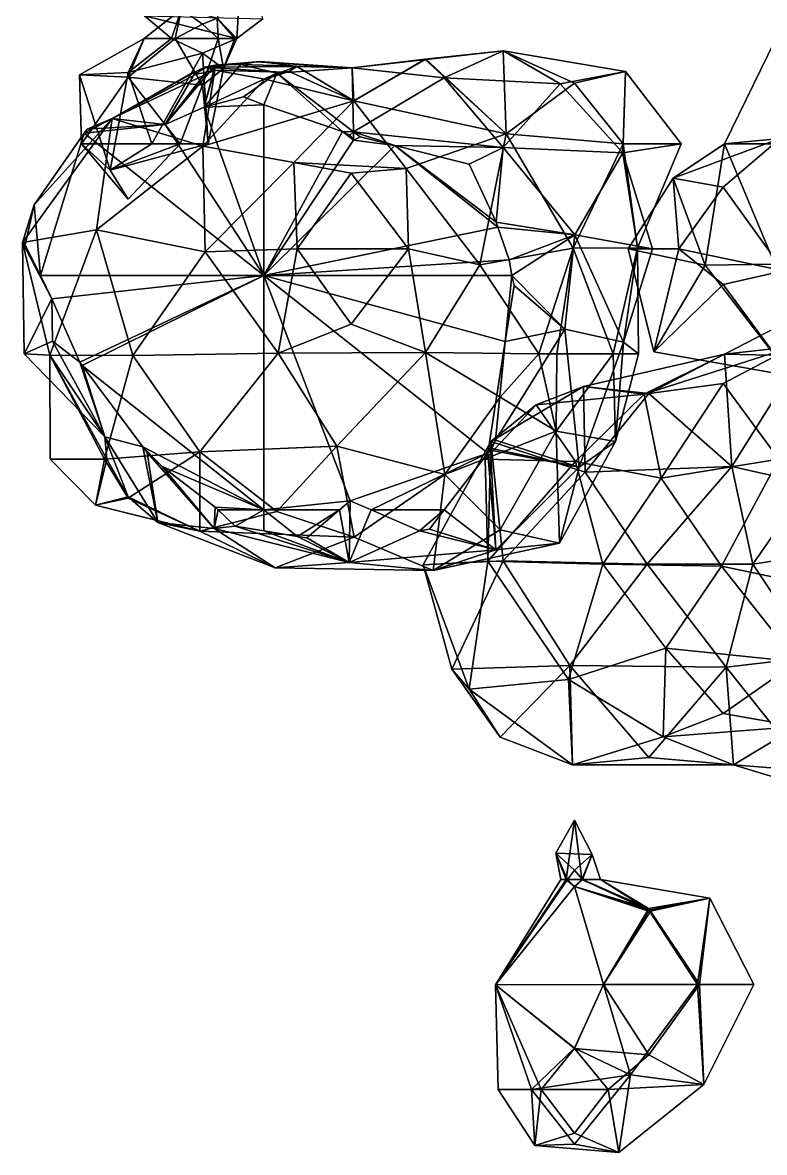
# Model space of a CAD drawing. Extents: x 290083 to 295691, y 4553739 to 4561622.
# Drawn here: x 293279.1 to 293404.8, y 4558486.5 to 4558678 of the extents above; entities that cross this region are included whole.
import ezdxf

# ---------------------------------------------------------------- set-up
doc = ezdxf.new("R2010")
doc.units = 0
doc.layers.add('Au_ppm_Pref_-_0_3', color=7, linetype='CONTINUOUS')

msp = doc.modelspace()

# ---------------------------------------------------------------- linework, layer by layer
at = {"layer": 'Au_ppm_Pref_-_0_3'}
for points in [[(293316.5, 4558693.1, 1826.07), (293312.07, 4558678.75, 1823.37), (293315.43, 4558675.29, 1826.11)], [(293316.5, 4558693.1, 1826.07), (293315.43, 4558675.29, 1826.11), (293319.83, 4558678.66, 1829.31)], [(293306.07, 4558680.31, 1823.37), (293304.35, 4558675.29, 1825.85), (293299.74, 4558675.29, 1823.37)], [(293306.07, 4558680.31, 1823.37), (293299.74, 4558675.29, 1823.37), (293304.95, 4558675.29, 1821.17)], [(293299.77, 4558679.17, 1829.31), (293304.35, 4558675.29, 1825.85), (293306.07, 4558680.31, 1823.37)], [(293306.07, 4558680.31, 1823.37), (293304.95, 4558675.29, 1821.17), (293309.62, 4558677.75, 1822.55)], [(293312.07, 4558678.75, 1823.37), (293306.07, 4558680.31, 1823.37), (293309.62, 4558677.75, 1822.55)], [(293299.77, 4558679.17, 1829.31), (293319.83, 4558678.66, 1829.31), (293315.43, 4558675.29, 1826.11)], [(293299.77, 4558679.17, 1829.31), (293315.43, 4558675.29, 1826.11), (293304.35, 4558675.29, 1825.85)], [(293309.62, 4558677.75, 1822.55), (293304.95, 4558675.29, 1821.17), (293312.27, 4558675.29, 1822.12)], [(293312.07, 4558678.75, 1823.37), (293309.62, 4558677.75, 1822.55), (293312.27, 4558675.29, 1822.12)], [(293312.07, 4558678.75, 1823.37), (293315.09, 4558675.29, 1823.37), (293315.43, 4558675.29, 1826.11)], [(293312.07, 4558678.75, 1823.37), (293312.27, 4558675.29, 1822.12), (293315.09, 4558675.29, 1823.37)], [(293407.84, 4558677.49, 1882.85), (293407.5, 4558658.35, 1890.09), (293398.05, 4558657.46, 1882.75)], [(293409.7, 4558657.47, 1876.48), (293407.84, 4558677.49, 1882.85), (293398.05, 4558657.46, 1882.75)], [(293297.02, 4558669.56, 1827.4), (293288.77, 4558669.14, 1823.37), (293299.74, 4558675.29, 1823.37)], [(293297.02, 4558668.77, 1819.61), (293299.74, 4558675.29, 1823.37), (293288.77, 4558669.14, 1823.37)], [(293297.02, 4558669.56, 1827.4), (293304.35, 4558675.29, 1825.85), (293309.62, 4558672.85, 1824.18)], [(293297.02, 4558669.56, 1827.4), (293299.74, 4558675.29, 1823.37), (293304.35, 4558675.29, 1825.85)], [(293297.02, 4558668.77, 1819.61), (293309.62, 4558667.41, 1820.75), (293304.95, 4558675.29, 1821.17)], [(293297.02, 4558668.77, 1819.61), (293304.95, 4558675.29, 1821.17), (293299.74, 4558675.29, 1823.37)], [(293315.43, 4558675.29, 1826.11), (293309.62, 4558672.85, 1824.18), (293304.35, 4558675.29, 1825.85)], [(293312.27, 4558675.29, 1822.12), (293304.95, 4558675.29, 1821.17), (293309.62, 4558667.41, 1820.75)], [(293315.43, 4558675.29, 1826.11), (293313.18, 4558670.25, 1823.37), (293309.62, 4558672.85, 1824.18)], [(293313.18, 4558670.25, 1823.37), (293312.27, 4558675.29, 1822.12), (293309.62, 4558667.41, 1820.75)], [(293313.18, 4558670.25, 1823.37), (293315.09, 4558675.29, 1823.37), (293312.27, 4558675.29, 1822.12)], [(293315.43, 4558675.29, 1826.11), (293315.09, 4558675.29, 1823.37), (293313.18, 4558670.25, 1823.37)], [(293297.02, 4558669.56, 1827.4), (293309.62, 4558672.85, 1824.18), (293301.02, 4558657.47, 1825.26)], [(293310.55, 4558657.47, 1823.37), (293301.02, 4558657.47, 1825.26), (293309.62, 4558672.85, 1824.18)], [(293310.55, 4558657.47, 1823.37), (293309.62, 4558672.85, 1824.18), (293313.18, 4558670.25, 1823.37)], [(293360.56, 4558673.24, 1906.77), (293334.94, 4558670.34, 1907.49), (293347.33, 4558671.82, 1901.78)], [(293350.55, 4558668.67, 1911.73), (293334.94, 4558670.34, 1907.49), (293360.56, 4558673.24, 1906.77)], [(293334.94, 4558670.34, 1907.49), (293335.26, 4558664.76, 1900.71), (293347.33, 4558671.82, 1901.78)], [(293347.33, 4558671.82, 1901.78), (293335.26, 4558664.76, 1900.71), (293347.31, 4558671.77, 1901.73)], [(293335.26, 4558664.76, 1900.71), (293361.03, 4558659.15, 1900.33), (293347.31, 4558671.77, 1901.73)], [(293347.46, 4558671.83, 1901.75), (293347.33, 4558671.82, 1901.78), (293347.31, 4558671.77, 1901.73)], [(293347.46, 4558671.83, 1901.75), (293347.31, 4558671.77, 1901.73), (293347.44, 4558671.81, 1901.73)], [(293347.44, 4558671.81, 1901.73), (293347.31, 4558671.77, 1901.73), (293361.03, 4558659.15, 1900.33)], [(293347.46, 4558671.83, 1901.75), (293360.56, 4558673.24, 1906.77), (293347.33, 4558671.82, 1901.78)], [(293347.46, 4558671.83, 1901.75), (293347.44, 4558671.81, 1901.73), (293361.03, 4558659.15, 1900.33)], [(293360.56, 4558673.24, 1906.77), (293347.46, 4558671.83, 1901.75), (293361.03, 4558659.15, 1900.33)], [(293350.55, 4558668.67, 1911.73), (293360.56, 4558673.24, 1906.77), (293370.2, 4558667.63, 1911.05)], [(293360.56, 4558673.24, 1906.77), (293381.3, 4558669.74, 1906.52), (293370.2, 4558667.63, 1911.05)], [(293360.56, 4558673.24, 1906.77), (293361.03, 4558659.15, 1900.33), (293372.62, 4558667.74, 1903.1)], [(293360.56, 4558673.24, 1906.77), (293372.62, 4558667.74, 1903.1), (293381.3, 4558669.74, 1906.52)], [(293308.4, 4558669.23, 1906.24), (293294.29, 4558661.76, 1906.39), (293311.72, 4558669.97, 1905.77)], [(293311.72, 4558669.97, 1905.77), (293294.29, 4558661.76, 1906.39), (293309.68, 4558657.04, 1900.71)], [(293303.29, 4558660.72, 1910.29), (293311.06, 4558670.66, 1906.94), (293311.74, 4558670.8, 1907.1)], [(293303.29, 4558660.72, 1910.29), (293311.74, 4558670.8, 1907.1), (293309.91, 4558663.66, 1910.86)], [(293308.47, 4558669.71, 1906.59), (293311.06, 4558670.66, 1906.94), (293303.29, 4558660.72, 1910.29)], [(293308.4, 4558669.23, 1906.24), (293311.72, 4558669.97, 1905.77), (293310.01, 4558670.45, 1906.69)], [(293308.4, 4558669.23, 1906.24), (293310.01, 4558670.45, 1906.69), (293308.47, 4558669.71, 1906.59)], [(293310.01, 4558670.45, 1906.69), (293311.06, 4558670.66, 1906.94), (293308.47, 4558669.71, 1906.59)], [(293310.55, 4558657.47, 1823.37), (293313.18, 4558670.25, 1823.37), (293309.62, 4558667.41, 1820.75)], [(293311.72, 4558669.97, 1905.77), (293309.68, 4558657.04, 1900.71), (293320.17, 4558668.42, 1901.9)], [(293309.91, 4558663.66, 1910.86), (293311.86, 4558670.82, 1907.12), (293316.12, 4558670.91, 1908.13)], [(293309.91, 4558663.66, 1910.86), (293316.12, 4558670.91, 1908.13), (293322.22, 4558669.46, 1910.52)], [(293311.74, 4558670.8, 1907.1), (293311.86, 4558670.82, 1907.12), (293309.91, 4558663.66, 1910.86)], [(293310.01, 4558670.45, 1906.69), (293325.61, 4558670.56, 1903.56), (293319.34, 4558671.4, 1906.83)], [(293310.01, 4558670.45, 1906.69), (293319.34, 4558671.4, 1906.83), (293318.67, 4558671.38, 1906.93)], [(293311.06, 4558670.66, 1906.94), (293310.01, 4558670.45, 1906.69), (293318.67, 4558671.38, 1906.93)], [(293310.01, 4558670.45, 1906.69), (293322.93, 4558669.61, 1901.95), (293325.61, 4558670.56, 1903.56)], [(293322.93, 4558669.61, 1901.95), (293310.01, 4558670.45, 1906.69), (293311.72, 4558669.97, 1905.77)], [(293311.86, 4558670.82, 1907.12), (293311.06, 4558670.66, 1906.94), (293318.67, 4558671.38, 1906.93)], [(293311.74, 4558670.8, 1907.1), (293311.06, 4558670.66, 1906.94), (293311.86, 4558670.82, 1907.12)], [(293320.17, 4558668.42, 1901.9), (293322.93, 4558669.61, 1901.95), (293311.72, 4558669.97, 1905.77)], [(293311.86, 4558670.82, 1907.12), (293318.67, 4558671.38, 1906.93), (293316.12, 4558670.91, 1908.13)], [(293316.12, 4558670.91, 1908.13), (293318.67, 4558671.38, 1906.93), (293334.94, 4558670.34, 1907.49)], [(293316.12, 4558670.91, 1908.13), (293334.94, 4558670.34, 1907.49), (293322.22, 4558669.46, 1910.52)], [(293334.94, 4558670.34, 1907.49), (293318.67, 4558671.38, 1906.93), (293319.34, 4558671.4, 1906.83)], [(293325.61, 4558670.56, 1903.56), (293334.94, 4558670.34, 1907.49), (293319.34, 4558671.4, 1906.83)], [(293334.94, 4558670.34, 1907.49), (293335.21, 4558659.47, 1913.22), (293322.22, 4558669.46, 1910.52)], [(293322.93, 4558669.61, 1901.95), (293324.27, 4558669.72, 1901.91), (293325.61, 4558670.56, 1903.56)], [(293324.27, 4558669.72, 1901.91), (293335.26, 4558664.76, 1900.71), (293325.61, 4558670.56, 1903.56)], [(293325.61, 4558670.56, 1903.56), (293335.26, 4558664.76, 1900.71), (293334.94, 4558670.34, 1907.49)], [(293350.55, 4558668.67, 1911.73), (293335.21, 4558659.47, 1913.22), (293334.94, 4558670.34, 1907.49)], [(293288.77, 4558669.14, 1823.37), (293297.02, 4558669.56, 1827.4), (293293.97, 4558653, 1824.24)], [(293288.77, 4558669.14, 1823.37), (293289.08, 4558657.47, 1819.63), (293297.02, 4558668.77, 1819.61)], [(293288.77, 4558669.14, 1823.37), (293293.97, 4558653, 1824.24), (293289.08, 4558657.47, 1819.63)], [(293297.02, 4558668.77, 1819.61), (293289.08, 4558657.47, 1819.63), (293305.83, 4558657.47, 1819.22)], [(293301.02, 4558657.47, 1825.26), (293293.97, 4558653, 1824.24), (293297.02, 4558669.56, 1827.4)], [(293294.29, 4558661.76, 1906.39), (293307.93, 4558669.55, 1906.49), (293308.47, 4558669.71, 1906.59)], [(293308.47, 4558669.71, 1906.59), (293303.29, 4558660.72, 1910.29), (293294.29, 4558661.76, 1906.39)], [(293307.93, 4558669.55, 1906.49), (293294.29, 4558661.76, 1906.39), (293308.4, 4558669.23, 1906.24)], [(293297.02, 4558668.77, 1819.61), (293305.83, 4558657.47, 1819.22), (293309.62, 4558667.41, 1820.75)], [(293308.4, 4558669.23, 1906.24), (293308.47, 4558669.71, 1906.59), (293307.93, 4558669.55, 1906.49)], [(293309.68, 4558657.04, 1900.71), (293335.26, 4558664.76, 1900.71), (293320.17, 4558668.42, 1901.9)], [(293316.57, 4558665.45, 1911.47), (293309.91, 4558663.66, 1910.86), (293322.22, 4558669.46, 1910.52)], [(293320, 4558664.05, 1911.87), (293316.57, 4558665.45, 1911.47), (293322.22, 4558669.46, 1910.52)], [(293333.31, 4558659.52, 1913.18), (293320, 4558664.05, 1911.87), (293322.22, 4558669.46, 1910.52)], [(293322.93, 4558669.61, 1901.95), (293320.17, 4558668.42, 1901.9), (293324.27, 4558669.72, 1901.91)], [(293320.17, 4558668.42, 1901.9), (293335.26, 4558664.76, 1900.71), (293324.27, 4558669.72, 1901.91)], [(293335.21, 4558659.47, 1913.22), (293333.31, 4558659.52, 1913.18), (293322.22, 4558669.46, 1910.52)], [(293350.55, 4558668.67, 1911.73), (293360.52, 4558656.86, 1914.67), (293335.21, 4558659.47, 1913.22)], [(293350.55, 4558668.67, 1911.73), (293370.2, 4558667.63, 1911.05), (293360.52, 4558656.86, 1914.67)], [(293370.2, 4558667.63, 1911.05), (293381.3, 4558669.74, 1906.52), (293380.85, 4558655.94, 1911.85)], [(293381.3, 4558669.74, 1906.52), (293372.62, 4558667.74, 1903.1), (293380.88, 4558657.47, 1902.63)], [(293381.3, 4558669.74, 1906.52), (293390.69, 4558657.47, 1906.52), (293380.85, 4558655.94, 1911.85)], [(293390.69, 4558657.47, 1906.52), (293381.3, 4558669.74, 1906.52), (293380.88, 4558657.47, 1902.63)], [(293310.55, 4558657.47, 1823.37), (293309.62, 4558667.41, 1820.75), (293305.83, 4558657.47, 1819.22)], [(293370.2, 4558667.63, 1911.05), (293380.85, 4558655.94, 1911.85), (293360.52, 4558656.86, 1914.67)], [(293372.62, 4558667.74, 1903.1), (293361.03, 4558659.15, 1900.33), (293380.88, 4558657.47, 1902.63)], [(293309.68, 4558657.04, 1900.71), (293325.07, 4558654.29, 1896.01), (293335.26, 4558664.76, 1900.71)], [(293316.57, 4558665.45, 1911.47), (293320, 4558664.05, 1911.87), (293309.91, 4558663.66, 1910.86)], [(293335.26, 4558664.76, 1900.71), (293325.07, 4558654.29, 1896.01), (293344.14, 4558653.3, 1896.35)], [(293335.26, 4558664.76, 1900.71), (293344.14, 4558653.3, 1896.35), (293361.03, 4558659.15, 1900.33)], [(293303.29, 4558660.72, 1910.29), (293309.91, 4558663.66, 1910.86), (293320, 4558635.12, 1912.86)], [(293309.91, 4558663.66, 1910.86), (293320, 4558664.05, 1911.87), (293320, 4558635.12, 1912.86)], [(293333.31, 4558659.52, 1913.18), (293320, 4558635.12, 1912.86), (293320, 4558664.05, 1911.87)], [(293294.29, 4558661.76, 1906.39), (293281.1, 4558647.13, 1908.61), (293279.12, 4558640.75, 1906.24)], [(293291.66, 4558642.89, 1899.44), (293294.29, 4558661.76, 1906.39), (293279.12, 4558640.75, 1906.24)], [(293294.29, 4558661.76, 1906.39), (293289.57, 4558659.27, 1908.94), (293281.1, 4558647.13, 1908.61)], [(293294.29, 4558661.76, 1906.39), (293290.05, 4558659.97, 1908.97), (293289.57, 4558659.27, 1908.94)], [(293290.05, 4558659.97, 1908.97), (293303.29, 4558660.72, 1910.29), (293289.57, 4558659.27, 1908.94)], [(293289.57, 4558659.27, 1908.94), (293303.29, 4558660.72, 1910.29), (293320, 4558635.12, 1912.86)], [(293294.29, 4558661.76, 1906.39), (293303.29, 4558660.72, 1910.29), (293290.05, 4558659.97, 1908.97)], [(293309.68, 4558657.04, 1900.71), (293294.29, 4558661.76, 1906.39), (293291.66, 4558642.89, 1899.44)], [(293289.57, 4558659.27, 1908.94), (293282.14, 4558635.12, 1909.19), (293281.1, 4558647.13, 1908.61)], [(293320, 4558635.12, 1912.86), (293282.14, 4558635.12, 1909.19), (293289.57, 4558659.27, 1908.94)], [(293333.31, 4558659.52, 1913.18), (293335.17, 4558658.06, 1913.4), (293320, 4558635.12, 1912.86)], [(293334.59, 4558658.94, 1913.32), (293335.17, 4558658.06, 1913.4), (293333.31, 4558659.52, 1913.18)], [(293335.21, 4558659.47, 1913.22), (293334.59, 4558658.94, 1913.32), (293333.31, 4558659.52, 1913.18)], [(293335.21, 4558659.47, 1913.22), (293335.17, 4558658.06, 1913.4), (293334.59, 4558658.94, 1913.32)], [(293335.21, 4558659.47, 1913.22), (293336.34, 4558658.62, 1913.48), (293335.17, 4558658.06, 1913.4)], [(293336.34, 4558658.62, 1913.48), (293342.2, 4558657.18, 1914.04), (293335.17, 4558658.06, 1913.4)], [(293336.34, 4558658.62, 1913.48), (293335.21, 4558659.47, 1913.22), (293342.2, 4558657.18, 1914.04)], [(293342.2, 4558657.18, 1914.04), (293335.21, 4558659.47, 1913.22), (293360.52, 4558656.86, 1914.67)], [(293356.58, 4558636.96, 1896.18), (293361.03, 4558659.15, 1900.33), (293344.14, 4558653.3, 1896.35)], [(293372.42, 4558639.78, 1900.61), (293361.03, 4558659.15, 1900.33), (293356.58, 4558636.96, 1896.18)], [(293380.88, 4558657.47, 1902.63), (293361.03, 4558659.15, 1900.33), (293372.42, 4558639.78, 1900.61)], [(293389.35, 4558651.62, 1888.71), (293407.5, 4558658.35, 1890.09), (293397.81, 4558650.11, 1892.19)], [(293398.05, 4558657.46, 1882.75), (293407.5, 4558658.35, 1890.09), (293389.35, 4558651.62, 1888.71)], [(293397.81, 4558650.11, 1892.19), (293407.5, 4558658.35, 1890.09), (293408.03, 4558635.95, 1892.29)], [(293293.97, 4558653, 1824.24), (293297.02, 4558648.1, 1820.25), (293289.08, 4558657.47, 1819.63)], [(293305.83, 4558657.47, 1819.22), (293289.08, 4558657.47, 1819.63), (293297.02, 4558648.1, 1820.25)], [(293309.68, 4558657.04, 1900.71), (293291.66, 4558642.89, 1899.44), (293310.06, 4558639.12, 1895.37)], [(293310.55, 4558657.47, 1823.37), (293293.97, 4558653, 1824.24), (293301.02, 4558657.47, 1825.26)], [(293293.97, 4558653, 1824.24), (293305.83, 4558657.47, 1819.22), (293297.02, 4558648.1, 1820.25)], [(293293.97, 4558653, 1824.24), (293310.55, 4558657.47, 1823.37), (293305.83, 4558657.47, 1819.22)], [(293309.68, 4558657.04, 1900.71), (293310.06, 4558639.12, 1895.37), (293325.07, 4558654.29, 1896.01)], [(293335.17, 4558658.06, 1913.4), (293342.2, 4558657.18, 1914.04), (293320, 4558635.12, 1912.86)], [(293342.2, 4558657.18, 1914.04), (293359.63, 4558643.35, 1916.04), (293320, 4558635.12, 1912.86)], [(293354.79, 4558654.01, 1915.26), (293359.34, 4558644.17, 1915.98), (293342.2, 4558657.18, 1914.04)], [(293359.34, 4558644.17, 1915.98), (293359.63, 4558643.35, 1916.04), (293342.2, 4558657.18, 1914.04)], [(293342.2, 4558657.18, 1914.04), (293360.52, 4558656.86, 1914.67), (293354.79, 4558654.01, 1915.26)], [(293354.79, 4558654.01, 1915.26), (293360.52, 4558656.86, 1914.67), (293359.34, 4558644.17, 1915.98)], [(293360.52, 4558656.86, 1914.67), (293372.67, 4558642.01, 1915), (293359.34, 4558644.17, 1915.98)], [(293372.67, 4558642.01, 1915), (293360.52, 4558656.86, 1914.67), (293380.85, 4558655.94, 1911.85)], [(293383.33, 4558639.81, 1906.75), (293380.88, 4558657.47, 1902.63), (293372.42, 4558639.78, 1900.61)], [(293390.69, 4558657.47, 1906.52), (293383.33, 4558639.81, 1906.75), (293380.85, 4558655.94, 1911.85)], [(293383.33, 4558639.81, 1906.75), (293390.69, 4558657.47, 1906.52), (293380.88, 4558657.47, 1902.63)], [(293389.35, 4558651.62, 1888.71), (293394.8, 4558636.91, 1886.37), (293398.05, 4558657.46, 1882.75)], [(293398.05, 4558657.46, 1882.75), (293394.8, 4558636.91, 1886.37), (293406.57, 4558637.07, 1881.79)], [(293398.05, 4558657.46, 1882.75), (293406.57, 4558637.07, 1881.79), (293409.7, 4558657.47, 1876.48)], [(293380.85, 4558655.94, 1911.85), (293385.86, 4558639.65, 1912.46), (293372.67, 4558642.01, 1915)], [(293380.85, 4558655.94, 1911.85), (293383.33, 4558639.81, 1906.75), (293385.86, 4558639.65, 1912.46)], [(293325.62, 4558639.65, 1890.31), (293325.07, 4558654.29, 1896.01), (293310.06, 4558639.12, 1895.37)], [(293325.62, 4558639.65, 1890.31), (293334.82, 4558652.46, 1890.37), (293325.07, 4558654.29, 1896.01)], [(293344.14, 4558653.3, 1896.35), (293325.07, 4558654.29, 1896.01), (293334.82, 4558652.46, 1890.37)], [(293344.14, 4558653.3, 1896.35), (293334.82, 4558652.46, 1890.37), (293344.53, 4558639.65, 1890.07)], [(293356.58, 4558636.96, 1896.18), (293344.14, 4558653.3, 1896.35), (293344.53, 4558639.65, 1890.07)], [(293325.62, 4558639.65, 1890.31), (293344.53, 4558639.65, 1890.07), (293334.82, 4558652.46, 1890.37)], [(293389.35, 4558651.62, 1888.71), (293390.32, 4558639.65, 1892.24), (293381.71, 4558639.65, 1888.71)], [(293389.35, 4558651.62, 1888.71), (293381.71, 4558639.65, 1888.71), (293394.8, 4558636.91, 1886.37)], [(293389.35, 4558651.62, 1888.71), (293397.81, 4558650.11, 1892.19), (293390.32, 4558639.65, 1892.24)], [(293408.03, 4558635.95, 1892.29), (293390.32, 4558639.65, 1892.24), (293397.81, 4558650.11, 1892.19)], [(293279.53, 4558640.31, 1908.73), (293279.12, 4558640.75, 1906.24), (293281.1, 4558647.13, 1908.61)], [(293281.1, 4558647.13, 1908.61), (293282.14, 4558635.12, 1909.19), (293279.53, 4558640.31, 1908.73)], [(293320, 4558635.12, 1912.86), (293359.63, 4558643.35, 1916.04), (293361.55, 4558637.78, 1916.39)], [(293372.67, 4558642.01, 1915), (293359.63, 4558643.35, 1916.04), (293359.34, 4558644.17, 1915.98)], [(293361.55, 4558637.78, 1916.39), (293359.63, 4558643.35, 1916.04), (293372.67, 4558642.01, 1915)], [(293291.66, 4558642.89, 1899.44), (293279.12, 4558640.75, 1906.24), (293283.72, 4558621.6, 1900.37)], [(293297.79, 4558621.55, 1896.49), (293291.66, 4558642.89, 1899.44), (293283.72, 4558621.6, 1900.37)], [(293310.06, 4558639.12, 1895.37), (293291.66, 4558642.89, 1899.44), (293297.79, 4558621.55, 1896.49)], [(293372.67, 4558642.01, 1915), (293362.01, 4558635.12, 1916.53), (293361.55, 4558637.78, 1916.39)], [(293362.01, 4558635.12, 1916.53), (293372.67, 4558642.01, 1915), (293370.99, 4558626.03, 1916.24)], [(293380.95, 4558623.85, 1911.78), (293370.99, 4558626.03, 1916.24), (293372.67, 4558642.01, 1915)], [(293385.86, 4558639.65, 1912.46), (293380.95, 4558623.85, 1911.78), (293372.67, 4558642.01, 1915)], [(293282.14, 4558635.12, 1909.19), (293279.12, 4558640.75, 1906.24), (293279.53, 4558640.31, 1908.73)], [(293284.09, 4558631.2, 1909.43), (293279.12, 4558640.75, 1906.24), (293282.14, 4558635.12, 1909.19)], [(293279.37, 4558621.83, 1906.52), (293279.12, 4558640.75, 1906.24), (293284.09, 4558631.2, 1909.43)], [(293283.72, 4558621.6, 1900.37), (293279.12, 4558640.75, 1906.24), (293279.37, 4558621.83, 1906.52)], [(293325.62, 4558639.65, 1890.31), (293310.06, 4558639.12, 1895.37), (293322.44, 4558621.97, 1895.14)], [(293325.62, 4558639.65, 1890.31), (293322.44, 4558621.97, 1895.14), (293334.82, 4558626.87, 1890.38)], [(293325.62, 4558639.65, 1890.31), (293334.82, 4558626.87, 1890.38), (293344.53, 4558639.65, 1890.07)], [(293347.36, 4558622.09, 1896.42), (293344.53, 4558639.65, 1890.07), (293334.82, 4558626.87, 1890.38)], [(293347.36, 4558622.09, 1896.42), (293356.58, 4558636.96, 1896.18), (293344.53, 4558639.65, 1890.07)], [(293356.58, 4558636.96, 1896.18), (293366.57, 4558621.83, 1897.5), (293372.42, 4558639.78, 1900.61)], [(293372.42, 4558639.78, 1900.61), (293366.57, 4558621.83, 1897.5), (293369.65, 4558621.83, 1900.58)], [(293372.42, 4558639.78, 1900.61), (293369.65, 4558621.83, 1900.58), (293379.21, 4558621.83, 1903.41)], [(293372.42, 4558639.78, 1900.61), (293379.21, 4558621.83, 1903.41), (293383.33, 4558639.81, 1906.75)], [(293383.33, 4558639.81, 1906.75), (293379.21, 4558621.83, 1903.41), (293383.49, 4558621.83, 1906.52)], [(293380.95, 4558623.85, 1911.78), (293385.86, 4558639.65, 1912.46), (293383.33, 4558639.81, 1906.75)], [(293383.33, 4558639.81, 1906.75), (293383.49, 4558621.83, 1906.52), (293380.95, 4558623.85, 1911.78)], [(293386.06, 4558622.19, 1888.71), (293381.71, 4558639.65, 1888.71), (293390.32, 4558639.65, 1892.24)], [(293381.71, 4558639.65, 1888.71), (293386.06, 4558622.19, 1888.71), (293394.8, 4558636.91, 1886.37)], [(293386.06, 4558622.19, 1888.71), (293390.32, 4558639.65, 1892.24), (293397.81, 4558633.62, 1890.72)], [(293397.81, 4558633.62, 1890.72), (293390.32, 4558639.65, 1892.24), (293408.03, 4558635.95, 1892.29)], [(293310.06, 4558639.12, 1895.37), (293297.79, 4558621.55, 1896.49), (293322.44, 4558621.97, 1895.14)], [(293361.55, 4558637.78, 1916.39), (293362.01, 4558635.12, 1916.53), (293320, 4558635.12, 1912.86)], [(293347.36, 4558622.09, 1896.42), (293366.57, 4558621.83, 1897.5), (293356.58, 4558636.96, 1896.18)], [(293386.06, 4558622.19, 1888.71), (293409.25, 4558618.13, 1889.08), (293394.8, 4558636.91, 1886.37)], [(293409.25, 4558618.13, 1889.08), (293406.57, 4558637.07, 1881.79), (293394.8, 4558636.91, 1886.37)], [(293408.03, 4558635.95, 1892.29), (293409.25, 4558618.13, 1889.08), (293397.81, 4558633.62, 1890.72)], [(293282.14, 4558635.12, 1909.19), (293320, 4558635.12, 1912.86), (293284.09, 4558631.2, 1909.43)], [(293288.8, 4558620.43, 1910.04), (293284.09, 4558631.2, 1909.43), (293320, 4558635.12, 1912.86)], [(293288.8, 4558620.43, 1910.04), (293320, 4558635.12, 1912.86), (293289.23, 4558619.85, 1910.09)], [(293320, 4558635.12, 1912.86), (293320, 4558595.43, 1913.42), (293289.23, 4558619.85, 1910.09)], [(293320, 4558635.12, 1912.86), (293357.94, 4558605, 1916.91), (293334.63, 4558596.94, 1914.79)], [(293334.63, 4558596.94, 1914.79), (293320, 4558595.43, 1913.42), (293320, 4558635.12, 1912.86)], [(293360.9, 4558623.94, 1916.7), (293320, 4558635.12, 1912.86), (293362.01, 4558635.12, 1916.53)], [(293360.9, 4558623.94, 1916.7), (293357.94, 4558605, 1916.91), (293320, 4558635.12, 1912.86)], [(293360.9, 4558623.94, 1916.7), (293362.01, 4558635.12, 1916.53), (293362.39, 4558633.44, 1916.6)], [(293362.39, 4558633.44, 1916.6), (293362.01, 4558635.12, 1916.53), (293370.99, 4558626.03, 1916.24)], [(293397.81, 4558633.62, 1890.72), (293409.25, 4558618.13, 1889.08), (293386.06, 4558622.19, 1888.71)], [(293360.9, 4558623.94, 1916.7), (293362.39, 4558633.44, 1916.6), (293370.99, 4558626.03, 1916.24)], [(293279.37, 4558621.83, 1906.52), (293284.09, 4558631.2, 1909.43), (293284.18, 4558624, 1909.54)], [(293284.18, 4558624, 1909.54), (293284.09, 4558631.2, 1909.43), (293288.8, 4558620.43, 1910.04)], [(293411.03, 4558621.51, 1853.18), (293416.37, 4558631.22, 1859.01), (293398.06, 4558621.79, 1858.68)], [(293416.37, 4558631.22, 1859.01), (293409.76, 4558623.12, 1865.11), (293398.06, 4558621.79, 1858.68)], [(293322.44, 4558621.97, 1895.14), (293347.36, 4558622.09, 1896.42), (293334.82, 4558626.87, 1890.38)], [(293360.9, 4558623.94, 1916.7), (293370.99, 4558626.03, 1916.24), (293359.23, 4558607.22, 1916.96)], [(293359.23, 4558607.22, 1916.96), (293370.99, 4558626.03, 1916.24), (293373.4, 4558602.62, 1912.48)], [(293380.95, 4558623.85, 1911.78), (293373.4, 4558602.62, 1912.48), (293370.99, 4558626.03, 1916.24)], [(293293.07, 4558607.77, 1906.52), (293279.37, 4558621.83, 1906.52), (293284.18, 4558624, 1909.54)], [(293288.8, 4558620.43, 1910.04), (293293.07, 4558607.77, 1906.52), (293284.18, 4558624, 1909.54)], [(293359.23, 4558607.22, 1916.96), (293357.94, 4558605, 1916.91), (293360.9, 4558623.94, 1916.7)], [(293322.44, 4558621.97, 1895.14), (293297.79, 4558621.55, 1896.49), (293309.17, 4558605.25, 1896.57)], [(293322.44, 4558621.97, 1895.14), (293309.17, 4558605.25, 1896.57), (293332.35, 4558606.22, 1896.54)], [(293322.44, 4558621.97, 1895.14), (293332.35, 4558606.22, 1896.54), (293347.36, 4558622.09, 1896.42)], [(293347.36, 4558622.09, 1896.42), (293332.35, 4558606.22, 1896.54), (293350.69, 4558601.37, 1899.21)], [(293347.36, 4558622.09, 1896.42), (293350.69, 4558601.37, 1899.21), (293360.02, 4558614.51, 1898.14)], [(293347.36, 4558622.09, 1896.42), (293360.02, 4558614.51, 1898.14), (293366.57, 4558621.83, 1897.5)], [(293379.59, 4558607.01, 1906.52), (293373.4, 4558602.62, 1912.48), (293380.95, 4558623.85, 1911.78)], [(293383.49, 4558621.83, 1906.52), (293379.59, 4558607.01, 1906.52), (293380.95, 4558623.85, 1911.78)], [(293397.81, 4558616.81, 1869.21), (293384.46, 4558615.04, 1864.28), (293409.76, 4558623.12, 1865.11)], [(293409.76, 4558623.12, 1865.11), (293384.46, 4558615.04, 1864.28), (293398.06, 4558621.79, 1858.68)], [(293407.24, 4558604, 1871.75), (293397.81, 4558616.81, 1869.21), (293409.76, 4558623.12, 1865.11)], [(293293.07, 4558607.77, 1906.52), (293283.72, 4558621.6, 1900.37), (293279.37, 4558621.83, 1906.52)], [(293293.37, 4558604.01, 1902.3), (293283.72, 4558621.6, 1900.37), (293293.07, 4558607.77, 1906.52)], [(293293.37, 4558604.01, 1902.3), (293283.81, 4558604.01, 1900.58), (293283.72, 4558621.6, 1900.37)], [(293292.98, 4558604.01, 1898.68), (293297.79, 4558621.55, 1896.49), (293283.72, 4558621.6, 1900.37)], [(293283.81, 4558604.01, 1900.58), (293292.98, 4558604.01, 1898.68), (293283.72, 4558621.6, 1900.37)], [(293289.23, 4558619.85, 1910.09), (293293.07, 4558607.77, 1906.52), (293288.8, 4558620.43, 1910.04)], [(293297.79, 4558621.55, 1896.49), (293292.98, 4558604.01, 1898.68), (293309.17, 4558605.25, 1896.57)], [(293369.51, 4558608.75, 1901.78), (293366.57, 4558621.83, 1897.5), (293360.02, 4558614.51, 1898.14)], [(293369.51, 4558608.75, 1901.78), (293369.65, 4558621.83, 1900.58), (293366.57, 4558621.83, 1897.5)], [(293379.59, 4558607.01, 1906.52), (293379.21, 4558621.83, 1903.41), (293369.51, 4558608.75, 1901.78)], [(293369.51, 4558608.75, 1901.78), (293379.21, 4558621.83, 1903.41), (293369.65, 4558621.83, 1900.58)], [(293374.15, 4558616.31, 1860.13), (293398.06, 4558621.79, 1858.68), (293384.46, 4558615.04, 1864.28)], [(293385.22, 4558615.11, 1855.31), (293398.06, 4558621.79, 1858.68), (293374.15, 4558616.31, 1860.13)], [(293379.59, 4558607.01, 1906.52), (293383.49, 4558621.83, 1906.52), (293379.21, 4558621.83, 1903.41)], [(293399.27, 4558602.75, 1853.44), (293398.06, 4558621.79, 1858.68), (293385.22, 4558615.11, 1855.31)], [(293411.03, 4558621.51, 1853.18), (293398.06, 4558621.79, 1858.68), (293399.27, 4558602.75, 1853.44)], [(293411.03, 4558621.51, 1853.18), (293399.27, 4558602.75, 1853.44), (293412.34, 4558599.8, 1849.44)], [(293289.23, 4558619.85, 1910.09), (293320, 4558595.43, 1913.42), (293299.52, 4558606.09, 1911.24)], [(293299.52, 4558606.09, 1911.24), (293293.07, 4558607.77, 1906.52), (293289.23, 4558619.85, 1910.09)], [(293374.44, 4558601.77, 1854.67), (293374.15, 4558616.31, 1860.13), (293358.43, 4558607.01, 1858.76)], [(293374.15, 4558616.31, 1860.13), (293366.12, 4558613.2, 1864.95), (293358.43, 4558607.01, 1858.76)], [(293374.15, 4558616.31, 1860.13), (293384.46, 4558615.04, 1864.28), (293366.12, 4558613.2, 1864.95)], [(293374.15, 4558616.31, 1860.13), (293374.44, 4558601.77, 1854.67), (293385.22, 4558615.11, 1855.31)], [(293397.81, 4558616.81, 1869.21), (293387.33, 4558600.76, 1868.8), (293384.46, 4558615.04, 1864.28)], [(293397.81, 4558616.81, 1869.21), (293407.24, 4558604, 1871.75), (293387.33, 4558600.76, 1868.8)], [(293360.02, 4558614.51, 1898.14), (293350.69, 4558601.37, 1899.21), (293369.51, 4558608.75, 1901.78)], [(293384.46, 4558615.04, 1864.28), (293372.82, 4558603.6, 1867.51), (293366.12, 4558613.2, 1864.95)], [(293384.46, 4558615.04, 1864.28), (293387.33, 4558600.76, 1868.8), (293372.82, 4558603.6, 1867.51)], [(293399.27, 4558602.75, 1853.44), (293385.22, 4558615.11, 1855.31), (293374.44, 4558601.77, 1854.67)], [(293357.5, 4558604.01, 1864.95), (293358.43, 4558607.01, 1858.76), (293366.12, 4558613.2, 1864.95)], [(293357.5, 4558604.01, 1864.95), (293366.12, 4558613.2, 1864.95), (293372.82, 4558603.6, 1867.51)], [(293369.51, 4558608.75, 1901.78), (293350.69, 4558601.37, 1899.21), (293360.02, 4558592.01, 1902.52)], [(293360.02, 4558592.01, 1902.52), (293370.11, 4558589.75, 1906.52), (293369.51, 4558608.75, 1901.78)], [(293370.11, 4558589.75, 1906.52), (293379.59, 4558607.01, 1906.52), (293369.51, 4558608.75, 1901.78)], [(293302.03, 4558593.27, 1906.52), (293293.07, 4558607.77, 1906.52), (293299.52, 4558606.09, 1911.24)], [(293297.02, 4558597.61, 1902.72), (293293.37, 4558604.01, 1902.3), (293293.07, 4558607.77, 1906.52)], [(293297.02, 4558597.61, 1902.72), (293293.07, 4558607.77, 1906.52), (293302.03, 4558593.27, 1906.52)], [(293357.94, 4558586.71, 1865.8), (293346.98, 4558586.11, 1858.74), (293358.43, 4558607.01, 1858.76)], [(293360.55, 4558586.78, 1854.89), (293358.43, 4558607.01, 1858.76), (293346.98, 4558586.11, 1858.74)], [(293357.94, 4558586.71, 1865.8), (293358.43, 4558607.01, 1858.76), (293357.5, 4558604.01, 1864.95)], [(293359.23, 4558607.22, 1916.96), (293358.38, 4558605.54, 1916.93), (293357.94, 4558605, 1916.91)], [(293358.61, 4558605.78, 1916.94), (293358.38, 4558605.54, 1916.93), (293359.23, 4558607.22, 1916.96)], [(293374.44, 4558601.77, 1854.67), (293358.43, 4558607.01, 1858.76), (293360.55, 4558586.78, 1854.89)], [(293358.61, 4558605.78, 1916.94), (293359.23, 4558607.22, 1916.96), (293373.4, 4558602.62, 1912.48)], [(293370.11, 4558589.75, 1906.52), (293373.4, 4558602.62, 1912.48), (293379.59, 4558607.01, 1906.52)], [(293309.17, 4558605.25, 1896.57), (293292.98, 4558604.01, 1898.68), (293297.02, 4558597.36, 1898.37)], [(293309.17, 4558591.8, 1901), (293309.17, 4558605.25, 1896.57), (293297.02, 4558597.36, 1898.37)], [(293299.52, 4558606.09, 1911.24), (293320, 4558595.43, 1913.42), (293302.75, 4558602.78, 1911.6)], [(293300.22, 4558605.11, 1911.32), (293299.52, 4558606.09, 1911.24), (293302.75, 4558602.78, 1911.6)], [(293300.22, 4558605.11, 1911.32), (293302.03, 4558593.27, 1906.52), (293299.52, 4558606.09, 1911.24)], [(293311.6, 4558592.23, 1911.39), (293300.22, 4558605.11, 1911.32), (293302.75, 4558602.78, 1911.6)], [(293311.6, 4558592.23, 1911.39), (293302.03, 4558593.27, 1906.52), (293300.22, 4558605.11, 1911.32)], [(293309.17, 4558605.25, 1896.57), (293322.22, 4558595.1, 1897.61), (293332.35, 4558606.22, 1896.54)], [(293309.17, 4558605.25, 1896.57), (293309.17, 4558591.8, 1901), (293322.22, 4558595.1, 1897.61)], [(293332.35, 4558606.22, 1896.54), (293322.22, 4558595.1, 1897.61), (293335.32, 4558590.77, 1900.78)], [(293350.69, 4558601.37, 1899.21), (293332.35, 4558606.22, 1896.54), (293335.32, 4558590.77, 1900.78)], [(293357.94, 4558605, 1916.91), (293338.16, 4558595.43, 1915.15), (293334.63, 4558596.94, 1914.79)], [(293357.94, 4558605, 1916.91), (293350.55, 4558595.43, 1916.33), (293338.16, 4558595.43, 1915.15)], [(293359.29, 4558588.64, 1911.99), (293350.55, 4558595.43, 1916.33), (293357.94, 4558605, 1916.91)], [(293359.29, 4558588.64, 1911.99), (293357.94, 4558605, 1916.91), (293358.38, 4558605.54, 1916.93)], [(293358.61, 4558605.78, 1916.94), (293373.4, 4558602.62, 1912.48), (293358.38, 4558605.54, 1916.93)], [(293359.29, 4558588.64, 1911.99), (293358.38, 4558605.54, 1916.93), (293373.4, 4558602.62, 1912.48)], [(293291.48, 4558596.18, 1900.58), (293283.81, 4558604.01, 1900.58), (293293.37, 4558604.01, 1902.3)], [(293283.81, 4558604.01, 1900.58), (293291.48, 4558596.18, 1900.58), (293292.98, 4558604.01, 1898.68)], [(293291.48, 4558596.18, 1900.58), (293293.37, 4558604.01, 1902.3), (293297.02, 4558597.61, 1902.72)], [(293291.48, 4558596.18, 1900.58), (293297.02, 4558597.36, 1898.37), (293292.98, 4558604.01, 1898.68)], [(293372.82, 4558603.6, 1867.51), (293357.94, 4558586.71, 1865.8), (293357.5, 4558604.01, 1864.95)], [(293357.94, 4558586.71, 1865.8), (293372.82, 4558603.6, 1867.51), (293377.45, 4558586.2, 1868.61)], [(293377.45, 4558586.2, 1868.61), (293372.82, 4558603.6, 1867.51), (293387.33, 4558600.76, 1868.8)], [(293397.54, 4558585.87, 1869.39), (293387.33, 4558600.76, 1868.8), (293407.24, 4558604, 1871.75)], [(293419.58, 4558581.2, 1871.94), (293397.54, 4558585.87, 1869.39), (293407.24, 4558604, 1871.75)], [(293302.75, 4558602.78, 1911.6), (293320, 4558595.43, 1913.42), (293311.77, 4558595.86, 1912.57)], [(293311.77, 4558595.86, 1912.57), (293311.6, 4558592.23, 1911.39), (293302.75, 4558602.78, 1911.6)], [(293335.32, 4558590.77, 1900.78), (293348.71, 4558585.13, 1906.42), (293350.69, 4558601.37, 1899.21)], [(293350.69, 4558601.37, 1899.21), (293348.71, 4558585.13, 1906.42), (293360.02, 4558592.01, 1902.52)], [(293359.29, 4558588.64, 1911.99), (293373.4, 4558602.62, 1912.48), (293370.11, 4558589.75, 1906.52)], [(293384.92, 4558586.22, 1854.84), (293374.44, 4558601.77, 1854.67), (293360.55, 4558586.78, 1854.89)], [(293384.92, 4558586.22, 1854.84), (293399.27, 4558602.75, 1853.44), (293374.44, 4558601.77, 1854.67)], [(293384.92, 4558586.22, 1854.84), (293402.83, 4558586.2, 1852.04), (293399.27, 4558602.75, 1853.44)], [(293412.34, 4558599.8, 1849.44), (293399.27, 4558602.75, 1853.44), (293402.83, 4558586.2, 1852.04)], [(293377.45, 4558586.2, 1868.61), (293387.33, 4558600.76, 1868.8), (293397.54, 4558585.87, 1869.39)], [(293412.34, 4558599.8, 1849.44), (293402.83, 4558586.2, 1852.04), (293419.58, 4558588.77, 1846.26)], [(293309.17, 4558591.8, 1901), (293291.48, 4558596.18, 1900.58), (293297.02, 4558597.61, 1902.72)], [(293291.48, 4558596.18, 1900.58), (293309.17, 4558591.8, 1901), (293297.02, 4558597.36, 1898.37)], [(293309.17, 4558591.8, 1901), (293297.02, 4558597.61, 1902.72), (293302.03, 4558593.27, 1906.52)], [(293312.23, 4558595.43, 1912.62), (293311.6, 4558592.23, 1911.39), (293311.77, 4558595.86, 1912.57)], [(293315.15, 4558592.66, 1912.91), (293311.6, 4558592.23, 1911.39), (293312.23, 4558595.43, 1912.62)], [(293311.77, 4558595.86, 1912.57), (293320, 4558595.43, 1913.42), (293312.23, 4558595.43, 1912.62)], [(293312.23, 4558595.43, 1912.62), (293320, 4558595.43, 1913.42), (293315.15, 4558592.66, 1912.91)], [(293315.15, 4558592.66, 1912.91), (293320, 4558595.43, 1913.42), (293320, 4558591.85, 1913.41)], [(293334.63, 4558596.94, 1914.79), (293332.84, 4558595.43, 1914.64), (293320, 4558595.43, 1913.42)], [(293325.7, 4558590.91, 1914), (293320, 4558591.85, 1913.41), (293320, 4558595.43, 1913.42)], [(293332.84, 4558595.43, 1914.64), (293325.7, 4558590.91, 1914), (293320, 4558595.43, 1913.42)], [(293332.84, 4558595.43, 1914.64), (293327.26, 4558590.64, 1914.15), (293325.7, 4558590.91, 1914)], [(293334.47, 4558586.5, 1911.57), (293327.26, 4558590.64, 1914.15), (293332.84, 4558595.43, 1914.64)], [(293334.47, 4558586.5, 1911.57), (293332.84, 4558595.43, 1914.64), (293334.63, 4558596.94, 1914.79)], [(293334.47, 4558586.5, 1911.57), (293334.63, 4558596.94, 1914.79), (293338.16, 4558595.43, 1915.15)], [(293346.37, 4558591.86, 1915.97), (293334.47, 4558586.5, 1911.57), (293338.16, 4558595.43, 1915.15)], [(293350.55, 4558595.43, 1916.33), (293346.37, 4558591.86, 1915.97), (293338.16, 4558595.43, 1915.15)], [(293350.55, 4558595.43, 1916.33), (293348.05, 4558592.14, 1916.12), (293346.37, 4558591.86, 1915.97)], [(293359.29, 4558588.64, 1911.99), (293348.05, 4558592.14, 1916.12), (293350.55, 4558595.43, 1916.33)], [(293309.17, 4558591.8, 1901), (293302.03, 4558593.27, 1906.52), (293321.9, 4558585.59, 1906.3)], [(293302.03, 4558593.27, 1906.52), (293311.6, 4558592.23, 1911.39), (293321.9, 4558585.59, 1906.3)], [(293309.17, 4558591.8, 1901), (293335.32, 4558590.77, 1900.78), (293322.22, 4558595.1, 1897.61)], [(293335.32, 4558590.77, 1900.78), (293309.17, 4558591.8, 1901), (293321.9, 4558585.59, 1906.3)], [(293315.15, 4558592.66, 1912.91), (293334.47, 4558586.5, 1911.57), (293311.6, 4558592.23, 1911.39)], [(293334.47, 4558586.5, 1911.57), (293321.9, 4558585.59, 1906.3), (293311.6, 4558592.23, 1911.39)], [(293315.15, 4558592.66, 1912.91), (293320, 4558591.85, 1913.41), (293334.47, 4558586.5, 1911.57)], [(293320, 4558591.85, 1913.41), (293325.7, 4558590.91, 1914), (293334.47, 4558586.5, 1911.57)], [(293334.47, 4558586.5, 1911.57), (293346.37, 4558591.86, 1915.97), (293359.29, 4558588.64, 1911.99)], [(293346.37, 4558591.86, 1915.97), (293348.05, 4558592.14, 1916.12), (293359.29, 4558588.64, 1911.99)], [(293360.02, 4558592.01, 1902.52), (293348.71, 4558585.13, 1906.42), (293370.11, 4558589.75, 1906.52)], [(293348.71, 4558585.13, 1906.42), (293335.32, 4558590.77, 1900.78), (293321.9, 4558585.59, 1906.3)], [(293325.7, 4558590.91, 1914), (293327.26, 4558590.64, 1914.15), (293334.47, 4558586.5, 1911.57)], [(293370.11, 4558589.75, 1906.52), (293348.71, 4558585.13, 1906.42), (293359.29, 4558588.64, 1911.99)], [(293334.47, 4558586.5, 1911.57), (293359.29, 4558588.64, 1911.99), (293348.71, 4558585.13, 1906.42)], [(293419.58, 4558588.77, 1846.26), (293402.83, 4558586.2, 1852.04), (293413.31, 4558570.47, 1847.2)], [(293334.47, 4558586.5, 1911.57), (293348.71, 4558585.13, 1906.42), (293321.9, 4558585.59, 1906.3)], [(293360.55, 4558586.78, 1854.89), (293346.98, 4558586.11, 1858.74), (293351.84, 4558568.38, 1855.15)], [(293357.94, 4558586.71, 1865.8), (293354.8, 4558565.01, 1859.94), (293346.98, 4558586.11, 1858.74)], [(293354.8, 4558565.01, 1859.94), (293351.84, 4558568.38, 1855.15), (293346.98, 4558586.11, 1858.74)], [(293360.55, 4558586.78, 1854.89), (293351.84, 4558568.38, 1855.15), (293371.87, 4558569.01, 1854.12)], [(293357.94, 4558586.71, 1865.8), (293371.63, 4558566.62, 1866.1), (293354.8, 4558565.01, 1859.94)], [(293357.94, 4558586.71, 1865.8), (293377.45, 4558586.2, 1868.61), (293371.63, 4558566.62, 1866.1)], [(293384.92, 4558586.22, 1854.84), (293360.55, 4558586.78, 1854.89), (293371.87, 4558569.01, 1854.12)], [(293388.1, 4558571.95, 1868.34), (293371.63, 4558566.62, 1866.1), (293377.45, 4558586.2, 1868.61)], [(293384.92, 4558586.22, 1854.84), (293371.87, 4558569.01, 1854.12), (293398.31, 4558568.76, 1853.18)], [(293377.45, 4558586.2, 1868.61), (293397.54, 4558585.87, 1869.39), (293388.1, 4558571.95, 1868.34)], [(293402.83, 4558586.2, 1852.04), (293384.92, 4558586.22, 1854.84), (293398.31, 4558568.76, 1853.18)], [(293410.38, 4558569.63, 1869.06), (293388.1, 4558571.95, 1868.34), (293397.54, 4558585.87, 1869.39)], [(293397.54, 4558585.87, 1869.39), (293419.58, 4558581.2, 1871.94), (293410.38, 4558569.63, 1869.06)], [(293398.31, 4558568.76, 1853.18), (293413.31, 4558570.47, 1847.2), (293402.83, 4558586.2, 1852.04)], [(293387.65, 4558556.91, 1863.98), (293371.63, 4558566.62, 1866.1), (293388.1, 4558571.95, 1868.34)], [(293387.65, 4558556.91, 1863.98), (293388.1, 4558571.95, 1868.34), (293397.81, 4558560.89, 1867.44)], [(293410.38, 4558569.63, 1869.06), (293397.81, 4558560.89, 1867.44), (293388.1, 4558571.95, 1868.34)], [(293398.31, 4558568.76, 1853.18), (293412.36, 4558551.16, 1853.37), (293413.31, 4558570.47, 1847.2)], [(293371.87, 4558569.01, 1854.12), (293351.84, 4558568.38, 1855.15), (293360.02, 4558556.89, 1855.18)], [(293354.8, 4558565.01, 1859.94), (293360.02, 4558556.89, 1855.18), (293351.84, 4558568.38, 1855.15)], [(293371.87, 4558569.01, 1854.12), (293360.02, 4558556.89, 1855.18), (293372.28, 4558552.16, 1859.21)], [(293398.31, 4558568.76, 1853.18), (293371.87, 4558569.01, 1854.12), (293385.22, 4558553.41, 1854.02)], [(293372.28, 4558552.16, 1859.21), (293385.22, 4558553.41, 1854.02), (293371.87, 4558569.01, 1854.12)], [(293398.31, 4558568.76, 1853.18), (293385.22, 4558553.41, 1854.02), (293399.56, 4558552.17, 1859.22)], [(293410.38, 4558569.63, 1869.06), (293410.37, 4558558.65, 1864.15), (293397.81, 4558560.89, 1867.44)], [(293398.31, 4558568.76, 1853.18), (293399.56, 4558552.17, 1859.22), (293412.36, 4558551.16, 1853.37)], [(293372.28, 4558552.16, 1859.21), (293354.8, 4558565.01, 1859.94), (293371.63, 4558566.62, 1866.1)], [(293371.63, 4558566.62, 1866.1), (293387.65, 4558556.91, 1863.98), (293372.28, 4558552.16, 1859.21)], [(293354.8, 4558565.01, 1859.94), (293372.28, 4558552.16, 1859.21), (293360.02, 4558556.89, 1855.18)], [(293387.65, 4558556.91, 1863.98), (293397.81, 4558560.89, 1867.44), (293410.37, 4558558.65, 1864.15)], [(293399.56, 4558552.17, 1859.22), (293372.28, 4558552.16, 1859.21), (293387.65, 4558556.91, 1863.98)], [(293399.56, 4558552.17, 1859.22), (293387.65, 4558556.91, 1863.98), (293410.37, 4558558.65, 1864.15)], [(293399.56, 4558552.17, 1859.22), (293410.37, 4558558.65, 1864.15), (293422.69, 4558545.16, 1859.26)], [(293372.28, 4558552.16, 1859.21), (293399.56, 4558552.17, 1859.22), (293385.22, 4558553.41, 1854.02)], [(293399.56, 4558552.17, 1859.22), (293422.69, 4558545.16, 1859.26), (293412.36, 4558551.16, 1853.37)], [(293369.48, 4558537.18, 1853.07), (293372.62, 4558542.81, 1856.42), (293371.23, 4558532.74, 1853.72)], [(293369.48, 4558537.18, 1853.07), (293375.61, 4558536.98, 1853.07), (293372.62, 4558542.81, 1856.42)], [(293372.62, 4558542.81, 1856.42), (293373.88, 4558532.74, 1853.67), (293371.23, 4558532.74, 1853.72)], [(293375.61, 4558536.98, 1853.07), (293373.88, 4558532.74, 1853.67), (293372.62, 4558542.81, 1856.42)], [(293369.48, 4558537.18, 1853.07), (293371.23, 4558532.74, 1853.72), (293370.34, 4558532.74, 1853.07)], [(293369.48, 4558537.18, 1853.07), (293370.34, 4558532.74, 1853.07), (293371.46, 4558532.74, 1852.53)], [(293369.48, 4558537.18, 1853.07), (293371.46, 4558532.74, 1852.53), (293372.62, 4558534.34, 1852.54)], [(293369.48, 4558537.18, 1853.07), (293372.62, 4558534.34, 1852.54), (293375.61, 4558536.98, 1853.07)], [(293375.61, 4558536.98, 1853.07), (293372.62, 4558534.34, 1852.54), (293373.97, 4558532.74, 1852.43)], [(293375.61, 4558536.98, 1853.07), (293377.05, 4558532.74, 1853.07), (293373.88, 4558532.74, 1853.67)], [(293375.61, 4558536.98, 1853.07), (293373.97, 4558532.74, 1852.43), (293377.05, 4558532.74, 1853.07)], [(293372.62, 4558534.34, 1852.54), (293371.46, 4558532.74, 1852.53), (293373.97, 4558532.74, 1852.43)], [(293372.62, 4558531.55, 1853.47), (293359.27, 4558514.86, 1853.14), (293371.23, 4558532.74, 1853.72)], [(293370.34, 4558532.74, 1853.07), (293371.23, 4558532.74, 1853.72), (293359.27, 4558514.86, 1853.14)], [(293371.46, 4558532.74, 1852.53), (293370.34, 4558532.74, 1853.07), (293359.27, 4558514.86, 1853.14)], [(293372.62, 4558531.56, 1852.68), (293371.46, 4558532.74, 1852.53), (293359.27, 4558514.86, 1853.14)], [(293372.62, 4558531.55, 1853.47), (293371.23, 4558532.74, 1853.72), (293373.88, 4558532.74, 1853.67)], [(293373.97, 4558532.74, 1852.43), (293371.46, 4558532.74, 1852.53), (293372.62, 4558531.56, 1852.68)], [(293385.19, 4558527.82, 1848.78), (293373.97, 4558532.74, 1852.43), (293372.62, 4558531.56, 1852.68)], [(293372.62, 4558531.55, 1853.47), (293373.88, 4558532.74, 1853.67), (293385.22, 4558527.55, 1857.28)], [(293377.05, 4558532.74, 1853.07), (293385.22, 4558527.55, 1857.28), (293373.88, 4558532.74, 1853.67)], [(293385.19, 4558527.83, 1848.78), (293373.97, 4558532.74, 1852.43), (293385.19, 4558527.82, 1848.78)], [(293385.2, 4558527.83, 1848.78), (293373.97, 4558532.74, 1852.43), (293385.19, 4558527.83, 1848.78)], [(293377.05, 4558532.74, 1853.07), (293373.97, 4558532.74, 1852.43), (293385.2, 4558527.83, 1848.78)], [(293395.58, 4558529.58, 1853.07), (293377.05, 4558532.74, 1853.07), (293385.2, 4558527.83, 1848.78)], [(293377.05, 4558532.74, 1853.07), (293395.58, 4558529.58, 1853.07), (293385.22, 4558527.55, 1857.28)], [(293372.62, 4558531.56, 1852.68), (293359.27, 4558514.86, 1853.14), (293377.57, 4558514.93, 1849.47)], [(293372.62, 4558531.55, 1853.47), (293377.53, 4558514.93, 1856.69), (293359.27, 4558514.86, 1853.14)], [(293385.19, 4558527.82, 1848.78), (293372.62, 4558531.56, 1852.68), (293385, 4558527.45, 1848.79)], [(293372.62, 4558531.56, 1852.68), (293377.57, 4558514.93, 1849.47), (293385, 4558527.45, 1848.79)], [(293372.62, 4558531.55, 1853.47), (293385.22, 4558527.55, 1857.28), (293377.53, 4558514.93, 1856.69)], [(293385.23, 4558527.82, 1848.78), (293395.58, 4558529.58, 1853.07), (293385.2, 4558527.83, 1848.78)], [(293395.58, 4558529.58, 1853.07), (293393.49, 4558514.93, 1856.97), (293385.22, 4558527.55, 1857.28)], [(293395.58, 4558529.58, 1853.07), (293385.23, 4558527.82, 1848.78), (293385.51, 4558527.38, 1848.78)], [(293395.58, 4558529.58, 1853.07), (293385.51, 4558527.38, 1848.78), (293393.8, 4558514.93, 1849.02)], [(293395.58, 4558529.58, 1853.07), (293403.04, 4558514.93, 1853.07), (293393.49, 4558514.93, 1856.97)], [(293403.04, 4558514.93, 1853.07), (293395.58, 4558529.58, 1853.07), (293393.8, 4558514.93, 1849.02)], [(293377.53, 4558514.93, 1856.69), (293385.22, 4558527.55, 1857.28), (293393.49, 4558514.93, 1856.97)], [(293385.51, 4558527.38, 1848.78), (293385, 4558527.45, 1848.79), (293377.57, 4558514.93, 1849.47)], [(293377.57, 4558514.93, 1849.47), (293393.8, 4558514.93, 1849.02), (293385.51, 4558527.38, 1848.78)], [(293385, 4558527.45, 1848.79), (293385.23, 4558527.82, 1848.78), (293385.19, 4558527.82, 1848.78)], [(293385.51, 4558527.38, 1848.78), (293385.23, 4558527.82, 1848.78), (293385, 4558527.45, 1848.79)], [(293385.19, 4558527.82, 1848.78), (293385.2, 4558527.83, 1848.78), (293385.19, 4558527.83, 1848.78)], [(293385.19, 4558527.82, 1848.78), (293385.23, 4558527.82, 1848.78), (293385.2, 4558527.83, 1848.78)], [(293377.53, 4558514.93, 1856.69), (293372.62, 4558504.12, 1855.41), (293359.27, 4558514.86, 1853.14)], [(293359.27, 4558514.86, 1853.14), (293372.62, 4558504.06, 1850.75), (293377.57, 4558514.93, 1849.47)], [(293372.62, 4558504.12, 1855.41), (293365.34, 4558497.11, 1856.5), (293359.27, 4558514.86, 1853.14)], [(293359.7, 4558497.11, 1853.07), (293359.27, 4558514.86, 1853.14), (293365.34, 4558497.11, 1856.5)], [(293366.97, 4558497.11, 1850.41), (293359.27, 4558514.86, 1853.14), (293359.7, 4558497.11, 1853.07)], [(293372.62, 4558504.06, 1850.75), (293359.27, 4558514.86, 1853.14), (293366.97, 4558497.11, 1850.41)], [(293372.62, 4558504.12, 1855.41), (293377.53, 4558514.93, 1856.69), (293382.13, 4558499.64, 1856.71)], [(293372.62, 4558504.06, 1850.75), (293385.22, 4558503.02, 1849.1), (293377.57, 4558514.93, 1849.47)], [(293377.53, 4558514.93, 1856.69), (293393.49, 4558514.93, 1856.97), (293382.13, 4558499.64, 1856.71)], [(293393.8, 4558514.93, 1849.02), (293377.57, 4558514.93, 1849.47), (293385.22, 4558503.02, 1849.1)], [(293394.54, 4558497.99, 1853.07), (293382.13, 4558499.64, 1856.71), (293393.49, 4558514.93, 1856.97)], [(293394.54, 4558497.99, 1853.07), (293393.8, 4558514.93, 1849.02), (293385.22, 4558503.02, 1849.1)], [(293403.04, 4558514.93, 1853.07), (293394.54, 4558497.99, 1853.07), (293393.49, 4558514.93, 1856.97)], [(293394.54, 4558497.99, 1853.07), (293403.04, 4558514.93, 1853.07), (293393.8, 4558514.93, 1849.02)], [(293372.62, 4558504.12, 1855.41), (293382.13, 4558499.64, 1856.71), (293365.34, 4558497.11, 1856.5)], [(293372.62, 4558504.06, 1850.75), (293366.97, 4558497.11, 1850.41), (293378.35, 4558497.11, 1850.36)], [(293372.62, 4558504.06, 1850.75), (293378.35, 4558497.11, 1850.36), (293385.22, 4558503.02, 1849.1)], [(293385.22, 4558503.02, 1849.1), (293378.35, 4558497.11, 1850.36), (293394.54, 4558497.99, 1853.07)], [(293372.62, 4558487.88, 1856.14), (293365.34, 4558497.11, 1856.5), (293382.13, 4558499.64, 1856.71)], [(293380.14, 4558486.47, 1853.07), (293372.62, 4558487.88, 1856.14), (293382.13, 4558499.64, 1856.71)], [(293394.54, 4558497.99, 1853.07), (293380.14, 4558486.47, 1853.07), (293382.13, 4558499.64, 1856.71)], [(293380.14, 4558486.47, 1853.07), (293394.54, 4558497.99, 1853.07), (293378.35, 4558497.11, 1850.36)], [(293365.94, 4558487.66, 1853.07), (293359.7, 4558497.11, 1853.07), (293365.34, 4558497.11, 1856.5)], [(293359.7, 4558497.11, 1853.07), (293365.94, 4558487.66, 1853.07), (293366.97, 4558497.11, 1850.41)], [(293365.94, 4558487.66, 1853.07), (293365.34, 4558497.11, 1856.5), (293372.62, 4558487.88, 1856.14)], [(293365.94, 4558487.66, 1853.07), (293372.62, 4558489.75, 1850.62), (293366.97, 4558497.11, 1850.41)], [(293378.35, 4558497.11, 1850.36), (293366.97, 4558497.11, 1850.41), (293372.62, 4558489.75, 1850.62)], [(293380.14, 4558486.47, 1853.07), (293378.35, 4558497.11, 1850.36), (293372.62, 4558489.75, 1850.62)], [(293365.94, 4558487.66, 1853.07), (293380.14, 4558486.47, 1853.07), (293372.62, 4558489.75, 1850.62)], [(293380.14, 4558486.47, 1853.07), (293365.94, 4558487.66, 1853.07), (293372.62, 4558487.88, 1856.14)]]:
    msp.add_3dface(points, dxfattribs=at)

doc.saveas('drawing.dxf')
